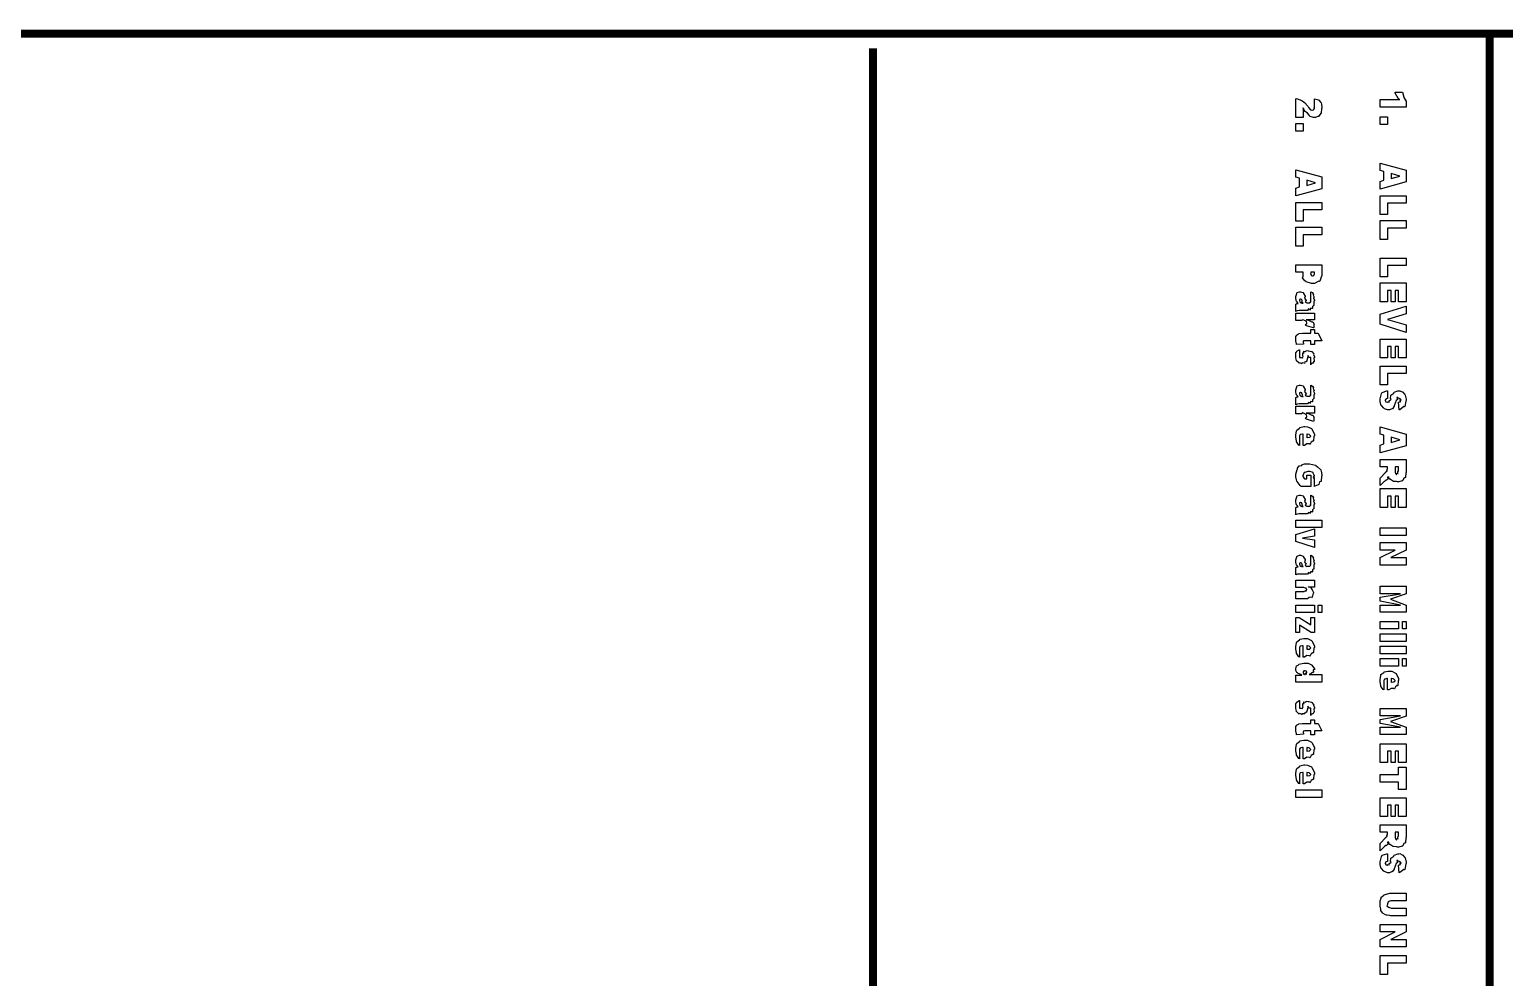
# Model space of a CAD drawing. Extents: x 0 to 11.7, y 0 to 16.5.
# Drawn here: x 7.791 to 9.628, y 1.223 to 2.403 of the extents above; entities that cross this region are included whole.
import ezdxf

# ---------------------------------------------------------------- set-up
doc = ezdxf.new("R2010")
doc.units = 0
doc.layers.get('0').update_dxf_attribs({"linetype": 'CONTINUOUS'})

msp = doc.modelspace()

# ---------------------------------------------------------------- linework, layer by layer
at = {"color": 0, "const_width": 0.01}
for points in [[(0.1833, 2.3983), (11.5517, 2.3983)], [(9.61, 2.3983), (9.61, 0.0483)], [(8.8417, 2.38), (8.8417, 0.03)]]:
    msp.add_lwpolyline(points, dxfattribs=at)
at = {"color": 0}
for points in [[(9.3683, 2.2937), (9.3683, 2.3171), (9.3691, 2.3174), (9.3758, 2.3151), (9.3764, 2.3147), (9.3764, 2.3147), (9.3792, 2.3126), (9.3832, 2.3079), (9.3837, 2.3069), (9.384, 2.3064), (9.3868, 2.3033), (9.387, 2.3032), (9.387, 2.3032), (9.3885, 2.303), (9.3889, 2.303), (9.3889, 2.303), (9.3906, 2.3035), (9.3907, 2.3037), (9.3906, 2.3037), (9.3915, 2.3049), (9.3915, 2.3052), (9.3914, 2.3053), (9.3915, 2.3065), (9.3915, 2.3069), (9.3915, 2.3069), (9.3915, 2.3076), (9.3915, 2.3078), (9.3915, 2.3171), (9.3915, 2.3171), (9.3966, 2.3156), (9.397, 2.3154), (9.397, 2.3154), (9.3997, 2.3123), (9.3998, 2.3119), (9.3998, 2.3119), (9.4002, 2.3103), (9.4009, 2.3066), (9.4009, 2.3054), (9.4005, 2.3049), (9.4, 2.2993), (9.3998, 2.2989), (9.3997, 2.299), (9.3969, 2.2954), (9.3965, 2.2952), (9.3965, 2.2954), (9.3928, 2.2937), (9.3915, 2.2937), (9.3903, 2.2937), (9.3863, 2.295), (9.3859, 2.2952), (9.3854, 2.2962), (9.3829, 2.299), (9.3812, 2.3003), (9.3809, 2.3008), (9.3802, 2.3014), (9.3782, 2.3038), (9.379, 2.3041), (9.379, 2.3041), (9.3785, 2.3043), (9.3771, 2.3053), (9.3776, 2.3058), (9.3776, 2.3058), (9.3776, 2.2937), (9.3683, 2.2937)], [(9.5059, 2.3068), (9.4733, 2.3068), (9.4733, 2.3161), (9.4978, 2.3161), (9.4968, 2.3165), (9.4946, 2.3201), (9.4944, 2.3205), (9.4938, 2.3213), (9.4922, 2.3239), (9.4921, 2.3251), (9.492, 2.3255), (9.5013, 2.3255), (9.5014, 2.3251), (9.5029, 2.319), (9.503, 2.3185), (9.503, 2.3185), (9.5056, 2.3147), (9.5059, 2.3144), (9.5059, 2.3068)], [(9.3776, 2.2861), (9.3776, 2.2767), (9.3683, 2.2767), (9.3683, 2.2861), (9.3776, 2.2861)], [(9.4826, 2.2944), (9.4826, 2.2851), (9.4733, 2.2851), (9.4733, 2.2944), (9.4826, 2.2944)], [(9.3729, 2.2073), (9.3729, 2.2182), (9.3683, 2.2195), (9.3683, 2.2288), (9.4009, 2.2197), (9.4009, 2.2051), (9.3683, 2.1962), (9.3683, 2.2058), (9.3729, 2.2073)], [(9.4779, 2.2157), (9.4779, 2.2265), (9.4733, 2.2278), (9.4733, 2.2371), (9.5059, 2.228), (9.5059, 2.2135), (9.4733, 2.2046), (9.4733, 2.2141), (9.4779, 2.2157)], [(9.4872, 2.2176), (9.498, 2.2209), (9.4872, 2.2239), (9.4872, 2.2176)], [(9.3822, 2.2092), (9.3931, 2.2125), (9.3822, 2.2156), (9.3822, 2.2092)], [(9.4009, 2.188), (9.4009, 2.1787), (9.3776, 2.1787), (9.3776, 2.1646), (9.3683, 2.1646), (9.3683, 2.188), (9.4009, 2.188)], [(9.5059, 2.1963), (9.5059, 2.187), (9.4826, 2.187), (9.4826, 2.1729), (9.4733, 2.1729), (9.4733, 2.1963), (9.5059, 2.1963)], [(9.4009, 2.157), (9.4009, 2.1476), (9.3776, 2.1476), (9.3776, 2.1335), (9.3683, 2.1335), (9.3683, 2.157), (9.4009, 2.157)], [(9.5059, 2.1653), (9.5059, 2.156), (9.4826, 2.156), (9.4826, 2.1419), (9.4733, 2.1419), (9.4733, 2.1653), (9.5059, 2.1653)], [(9.5059, 2.1188), (9.5059, 2.1095), (9.4826, 2.1095), (9.4826, 2.0954), (9.4733, 2.0954), (9.4733, 2.1188), (9.5059, 2.1188)], [(9.4009, 2.1105), (9.4009, 2.0964), (9.4005, 2.096), (9.3984, 2.0898), (9.3979, 2.0894), (9.3972, 2.09), (9.3915, 2.087), (9.3896, 2.087), (9.3881, 2.0871), (9.3812, 2.089), (9.3807, 2.0894), (9.3796, 2.0904), (9.3769, 2.094), (9.3776, 2.0961), (9.3776, 2.0968), (9.3776, 2.1011), (9.3683, 2.1011), (9.3683, 2.1105), (9.4009, 2.1105)], [(9.387, 2.1011), (9.387, 2.0996), (9.3869, 2.0996), (9.3875, 2.0973), (9.3876, 2.0972), (9.3876, 2.0972), (9.3888, 2.0964), (9.3892, 2.0964), (9.3892, 2.0964), (9.3908, 2.0969), (9.3909, 2.097), (9.3907, 2.0972), (9.3915, 2.0989), (9.3915, 2.0994), (9.3915, 2.1011), (9.387, 2.1011)], [(9.387, 2.0675), (9.387, 2.0768), (9.387, 2.0768), (9.3891, 2.0757), (9.3892, 2.0755), (9.3892, 2.0755), (9.3906, 2.0732), (9.3907, 2.0729), (9.3906, 2.073), (9.39, 2.0727), (9.3913, 2.0702), (9.3913, 2.0699), (9.3913, 2.0699), (9.3903, 2.0693), (9.3915, 2.0665), (9.3915, 2.0655), (9.3909, 2.0652), (9.391, 2.0601), (9.3909, 2.0597), (9.3906, 2.0598), (9.3891, 2.0585), (9.3891, 2.056), (9.3887, 2.0558), (9.3885, 2.0561), (9.3868, 2.0563), (9.3864, 2.0541), (9.3861, 2.054), (9.3858, 2.0545), (9.384, 2.0553), (9.3831, 2.0534), (9.3829, 2.0534), (9.3731, 2.0534), (9.3725, 2.0534), (9.3707, 2.0532), (9.3705, 2.0532), (9.37, 2.0532), (9.3685, 2.0524), (9.3683, 2.0523), (9.3683, 2.0612), (9.3684, 2.0615), (9.3696, 2.0621), (9.3696, 2.0621), (9.3696, 2.0621), (9.3712, 2.0623), (9.3714, 2.0623), (9.3709, 2.063), (9.3693, 2.0649), (9.3692, 2.0651), (9.369, 2.0657), (9.3683, 2.0687), (9.3683, 2.0697), (9.3683, 2.071), (9.3696, 2.0748), (9.3698, 2.0751), (9.37, 2.0757), (9.3732, 2.0768), (9.3742, 2.0768), (9.3742, 2.0768), (9.3776, 2.0757), (9.3779, 2.0755), (9.3779, 2.0755), (9.378, 2.0744), (9.3799, 2.0713), (9.38, 2.0707), (9.38, 2.0707), (9.3794, 2.0687), (9.3813, 2.0657), (9.3813, 2.0655), (9.3811, 2.0655), (9.3802, 2.0645), (9.3822, 2.063), (9.3822, 2.0627), (9.3826, 2.0631), (9.3857, 2.0631), (9.3859, 2.0631), (9.3858, 2.0634), (9.387, 2.0644), (9.387, 2.0647), (9.3868, 2.0649), (9.387, 2.0663), (9.387, 2.0666), (9.3869, 2.0667), (9.387, 2.0673), (9.387, 2.0675)], [(9.5059, 2.0878), (9.5059, 2.0644), (9.4965, 2.0644), (9.4965, 2.0784), (9.492, 2.0784), (9.492, 2.0644), (9.4872, 2.0644), (9.4872, 2.0784), (9.4826, 2.0784), (9.4826, 2.0644), (9.4733, 2.0644), (9.4733, 2.0878), (9.5059, 2.0878)], [(9.3776, 2.0627), (9.3772, 2.063), (9.3761, 2.0645), (9.3768, 2.0651), (9.3768, 2.0651), (9.3764, 2.0654), (9.3758, 2.067), (9.3757, 2.0671), (9.3754, 2.0671), (9.3748, 2.0675), (9.3746, 2.0675), (9.3743, 2.0675), (9.3734, 2.0672), (9.3733, 2.0671), (9.3732, 2.0671), (9.3729, 2.0661), (9.3729, 2.0657), (9.3729, 2.0657), (9.3733, 2.0644), (9.3733, 2.0642), (9.3733, 2.0642), (9.3745, 2.0632), (9.3746, 2.0631), (9.3746, 2.0631), (9.3761, 2.0627), (9.3766, 2.0627), (9.3776, 2.0627)], [(9.5059, 2.0587), (9.5059, 2.0492), (9.4824, 2.0424), (9.5059, 2.0355), (9.5059, 2.0261), (9.4733, 2.0364), (9.4733, 2.0487), (9.5059, 2.0587)], [(9.3915, 2.0503), (9.3915, 2.0417), (9.3813, 2.0417), (9.3813, 2.0417), (9.3841, 2.0416), (9.3882, 2.0395), (9.3885, 2.0393), (9.3885, 2.0393), (9.3896, 2.0392), (9.3914, 2.0364), (9.3915, 2.036), (9.391, 2.0359), (9.3907, 2.0321), (9.3905, 2.0317), (9.3818, 2.0345), (9.3814, 2.0347), (9.3804, 2.0361), (9.3822, 2.0367), (9.3822, 2.0369), (9.3822, 2.0378), (9.3819, 2.0402), (9.3812, 2.0397), (9.3811, 2.0397), (9.3803, 2.0405), (9.3771, 2.042), (9.3754, 2.041), (9.3748, 2.041), (9.3683, 2.041), (9.3683, 2.0503), (9.3915, 2.0503)], [(9.4009, 2.0158), (9.3915, 2.0158), (9.3915, 2.011), (9.387, 2.011), (9.387, 2.0158), (9.38, 2.0158), (9.3796, 2.0158), (9.3784, 2.0156), (9.3783, 2.0156), (9.3781, 2.0156), (9.3776, 2.0144), (9.3776, 2.0141), (9.3776, 2.0141), (9.378, 2.0119), (9.3781, 2.0117), (9.3694, 2.011), (9.3691, 2.012), (9.3683, 2.0158), (9.3683, 2.0171), (9.3683, 2.0182), (9.3685, 2.0216), (9.3691, 2.022), (9.3692, 2.0221), (9.3692, 2.0227), (9.3717, 2.0244), (9.372, 2.0245), (9.372, 2.0247), (9.3766, 2.0251), (9.3781, 2.0251), (9.387, 2.0251), (9.387, 2.0297), (9.3915, 2.0297), (9.3915, 2.0251), (9.3961, 2.0251), (9.4009, 2.0158)], [(9.3729, 2.0044), (9.3729, 1.9951), (9.3729, 1.9951), (9.3735, 1.9951), (9.3737, 1.9951), (9.3737, 1.9951), (9.3747, 1.9951), (9.3751, 1.9951), (9.3751, 1.9951), (9.3765, 1.9944), (9.3766, 1.9943), (9.3766, 1.9943), (9.3773, 1.9956), (9.3774, 1.996), (9.3771, 1.997), (9.377, 2.0006), (9.3787, 2.0006), (9.3788, 2.0008), (9.3785, 2.0011), (9.3783, 2.0028), (9.3807, 2.0024), (9.3809, 2.0025), (9.3808, 2.0026), (9.3811, 2.0038), (9.3837, 2.0032), (9.3846, 2.0032), (9.3847, 2.0032), (9.3881, 2.0024), (9.3883, 2.0023), (9.3883, 2.0023), (9.3906, 1.9998), (9.3907, 1.9995), (9.3907, 1.9995), (9.3903, 1.9985), (9.3915, 1.9957), (9.3915, 1.9947), (9.3909, 1.9943), (9.3912, 1.9902), (9.3911, 1.9899), (9.3909, 1.99), (9.3898, 1.9877), (9.3896, 1.9875), (9.3892, 1.9877), (9.3875, 1.9875), (9.3873, 1.9859), (9.387, 1.9858), (9.387, 1.9951), (9.3868, 1.9951), (9.3865, 1.9951), (9.3863, 1.9951), (9.3861, 1.9951), (9.3855, 1.9951), (9.3852, 1.9951), (9.3849, 1.9951), (9.3841, 1.9959), (9.384, 1.996), (9.3839, 1.9964), (9.3833, 1.9976), (9.3832, 1.9949), (9.3831, 1.9945), (9.383, 1.994), (9.3819, 1.9899), (9.3818, 1.9897), (9.3812, 1.9898), (9.3792, 1.9893), (9.3795, 1.9878), (9.3794, 1.9877), (9.3788, 1.988), (9.3764, 1.9881), (9.3761, 1.9869), (9.3759, 1.9869), (9.3753, 1.9873), (9.3731, 1.9882), (9.3724, 1.9877), (9.3722, 1.9877), (9.3716, 1.9885), (9.3696, 1.9902), (9.3694, 1.9906), (9.3691, 1.9913), (9.3683, 1.9945), (9.3683, 1.9956), (9.3683, 1.9969), (9.3686, 2.001), (9.3693, 2.0016), (9.3694, 2.0019), (9.3695, 2.0026), (9.3726, 2.0044), (9.3729, 2.0044)], [(9.5059, 2.0179), (9.5059, 1.9945), (9.4965, 1.9945), (9.4965, 2.0086), (9.492, 2.0086), (9.492, 1.9945), (9.4872, 1.9945), (9.4872, 2.0086), (9.4826, 2.0086), (9.4826, 1.9945), (9.4733, 1.9945), (9.4733, 2.0179), (9.5059, 2.0179)], [(9.5059, 1.9843), (9.5059, 1.9749), (9.4826, 1.9749), (9.4826, 1.9608), (9.4733, 1.9608), (9.4733, 1.9843), (9.5059, 1.9843)], [(9.387, 1.9512), (9.387, 1.9606), (9.387, 1.9606), (9.3891, 1.9594), (9.3892, 1.9592), (9.3892, 1.9592), (9.3906, 1.957), (9.3907, 1.9567), (9.3906, 1.9567), (9.39, 1.9564), (9.3913, 1.9539), (9.3913, 1.9536), (9.3913, 1.9537), (9.3903, 1.953), (9.3915, 1.9503), (9.3915, 1.9493), (9.3909, 1.9489), (9.391, 1.9438), (9.3909, 1.9434), (9.3906, 1.9435), (9.3891, 1.9423), (9.3891, 1.9398), (9.3887, 1.9395), (9.3885, 1.9398), (9.3868, 1.9401), (9.3864, 1.9379), (9.3861, 1.9378), (9.3858, 1.9383), (9.384, 1.939), (9.3831, 1.9371), (9.3829, 1.9371), (9.3731, 1.9371), (9.3725, 1.9372), (9.3707, 1.937), (9.3705, 1.9369), (9.37, 1.9369), (9.3685, 1.9361), (9.3683, 1.936), (9.3683, 1.9449), (9.3684, 1.9452), (9.3696, 1.9458), (9.3696, 1.9458), (9.3696, 1.9459), (9.3712, 1.946), (9.3714, 1.946), (9.3709, 1.9467), (9.3693, 1.9486), (9.3692, 1.9488), (9.369, 1.9494), (9.3683, 1.9524), (9.3683, 1.9534), (9.3683, 1.9547), (9.3696, 1.9585), (9.3698, 1.9588), (9.37, 1.9595), (9.3732, 1.9606), (9.3742, 1.9606), (9.3742, 1.9606), (9.3776, 1.9595), (9.3779, 1.9592), (9.3779, 1.9592), (9.378, 1.9582), (9.3799, 1.9551), (9.38, 1.9545), (9.38, 1.9545), (9.3794, 1.9525), (9.3813, 1.9495), (9.3813, 1.9493), (9.3811, 1.9493), (9.3802, 1.9482), (9.3822, 1.9467), (9.3822, 1.9465), (9.3826, 1.9469), (9.3857, 1.9468), (9.3859, 1.9469), (9.3858, 1.9471), (9.387, 1.9481), (9.387, 1.9484), (9.3868, 1.9487), (9.387, 1.95), (9.387, 1.9504), (9.3869, 1.9504), (9.387, 1.9511), (9.387, 1.9512)], [(9.3776, 1.9465), (9.3772, 1.9468), (9.3761, 1.9482), (9.3768, 1.9488), (9.3768, 1.9488), (9.3764, 1.9491), (9.3758, 1.9507), (9.3757, 1.9508), (9.3754, 1.9508), (9.3748, 1.9512), (9.3746, 1.9512), (9.3743, 1.9512), (9.3734, 1.9509), (9.3733, 1.9508), (9.3732, 1.9508), (9.3729, 1.9498), (9.3729, 1.9495), (9.3729, 1.9495), (9.3733, 1.9481), (9.3733, 1.948), (9.3733, 1.948), (9.3745, 1.9469), (9.3746, 1.9469), (9.3746, 1.9469), (9.3761, 1.9465), (9.3766, 1.9465), (9.3776, 1.9465)], [(9.4824, 1.9532), (9.4826, 1.9439), (9.4822, 1.9439), (9.481, 1.9434), (9.4809, 1.9432), (9.4806, 1.9432), (9.4798, 1.9418), (9.4798, 1.9413), (9.4798, 1.9413), (9.4806, 1.9399), (9.4807, 1.9398), (9.4807, 1.9398), (9.4825, 1.9391), (9.4831, 1.9391), (9.483, 1.9392), (9.4829, 1.9399), (9.4849, 1.9395), (9.485, 1.9396), (9.4848, 1.9397), (9.4846, 1.9411), (9.4869, 1.9425), (9.487, 1.943), (9.4864, 1.9437), (9.4869, 1.9479), (9.4903, 1.9505), (9.4907, 1.9508), (9.4908, 1.9516), (9.4953, 1.9532), (9.4968, 1.9532), (9.4968, 1.9532), (9.4979, 1.9535), (9.501, 1.9522), (9.5013, 1.9519), (9.5014, 1.952), (9.5044, 1.9487), (9.5046, 1.9482), (9.5046, 1.9482), (9.5059, 1.943), (9.5059, 1.9413), (9.5055, 1.9406), (9.5041, 1.9338), (9.5037, 1.9333), (9.5031, 1.9337), (9.4978, 1.9299), (9.497, 1.9298), (9.4965, 1.9391), (9.4965, 1.9391), (9.4988, 1.9399), (9.4989, 1.94), (9.4986, 1.9402), (9.4981, 1.9413), (9.4998, 1.9418), (9.4998, 1.9419), (9.4993, 1.9421), (9.498, 1.943), (9.4989, 1.9435), (9.4989, 1.9435), (9.4985, 1.9435), (9.4977, 1.9439), (9.4974, 1.9439), (9.497, 1.9439), (9.496, 1.9441), (9.4959, 1.9441), (9.4956, 1.9446), (9.4943, 1.9455), (9.4949, 1.9425), (9.4948, 1.9422), (9.4935, 1.9414), (9.4909, 1.9348), (9.4909, 1.9344), (9.4909, 1.9344), (9.4889, 1.9311), (9.4885, 1.9309), (9.4884, 1.9311), (9.4851, 1.9298), (9.4839, 1.9298), (9.4826, 1.9299), (9.4787, 1.9311), (9.4783, 1.9313), (9.4778, 1.9322), (9.4756, 1.9346), (9.4747, 1.935), (9.4746, 1.9352), (9.4743, 1.9364), (9.4733, 1.9401), (9.4733, 1.9413), (9.4733, 1.9436), (9.4753, 1.95), (9.4757, 1.9504), (9.476, 1.9514), (9.4818, 1.9532), (9.4824, 1.9532)], [(9.3915, 1.9341), (9.3915, 1.9254), (9.3813, 1.9254), (9.3813, 1.9254), (9.3841, 1.9253), (9.3882, 1.9232), (9.3885, 1.923), (9.3885, 1.923), (9.3896, 1.923), (9.3914, 1.9201), (9.3915, 1.9198), (9.391, 1.9196), (9.3907, 1.9159), (9.3905, 1.9154), (9.3818, 1.9182), (9.3814, 1.9184), (9.3804, 1.9199), (9.3822, 1.9205), (9.3822, 1.9206), (9.3822, 1.9215), (9.3819, 1.9239), (9.3812, 1.9234), (9.3811, 1.9234), (9.3803, 1.9242), (9.3771, 1.9258), (9.3754, 1.9247), (9.3748, 1.9247), (9.3683, 1.9247), (9.3683, 1.9341), (9.3915, 1.9341)], [(9.3776, 1.8854), (9.3776, 1.8995), (9.3768, 1.8995), (9.3746, 1.899), (9.3744, 1.8989), (9.374, 1.8989), (9.3729, 1.8974), (9.3729, 1.8969), (9.3729, 1.8969), (9.3729, 1.8959), (9.3729, 1.8956), (9.3729, 1.8956), (9.3729, 1.895), (9.3729, 1.8947), (9.3729, 1.8854), (9.3721, 1.8857), (9.3696, 1.8893), (9.3694, 1.8898), (9.3691, 1.891), (9.3683, 1.8955), (9.3683, 1.8969), (9.3683, 1.8985), (9.3692, 1.9031), (9.3694, 1.9034), (9.3695, 1.9045), (9.3731, 1.9071), (9.3735, 1.9073), (9.3736, 1.9078), (9.3783, 1.9089), (9.3798, 1.9089), (9.3798, 1.9089), (9.3831, 1.9087), (9.3878, 1.9064), (9.3883, 1.9058), (9.3883, 1.9058), (9.3915, 1.8995), (9.3915, 1.8974), (9.3908, 1.8969), (9.3903, 1.8911), (9.39, 1.8906), (9.3895, 1.8908), (9.3874, 1.8895), (9.3864, 1.8869), (9.3859, 1.8867), (9.3854, 1.8873), (9.3822, 1.8874), (9.3794, 1.8854), (9.3785, 1.8854), (9.3776, 1.8854)], [(9.3822, 1.8947), (9.3826, 1.8952), (9.3857, 1.8955), (9.3859, 1.8956), (9.3858, 1.8959), (9.387, 1.8969), (9.387, 1.8971), (9.3866, 1.8975), (9.3856, 1.8988), (9.3852, 1.8989), (9.3849, 1.899), (9.3826, 1.8995), (9.3822, 1.8995), (9.3822, 1.8947)], [(9.4779, 1.8872), (9.4779, 1.8981), (9.4733, 1.8994), (9.4733, 1.9087), (9.5059, 1.8996), (9.5059, 1.885), (9.4733, 1.8761), (9.4733, 1.8857), (9.4779, 1.8872)], [(9.4872, 1.8892), (9.498, 1.8924), (9.4872, 1.8955), (9.4872, 1.8892)], [(9.3822, 1.8482), (9.387, 1.8482), (9.387, 1.8344), (9.3751, 1.8344), (9.3739, 1.8354), (9.3699, 1.8406), (9.3696, 1.8411), (9.3693, 1.8426), (9.3683, 1.8465), (9.3683, 1.8478), (9.3683, 1.8498), (9.37, 1.8554), (9.3703, 1.8558), (9.3704, 1.8569), (9.3724, 1.86), (9.3753, 1.8603), (9.3759, 1.8606), (9.3759, 1.8612), (9.3791, 1.8627), (9.3833, 1.8624), (9.3846, 1.8624), (9.3853, 1.8627), (9.3929, 1.8607), (9.3935, 1.8604), (9.3935, 1.8604), (9.3955, 1.8589), (9.399, 1.8556), (9.3994, 1.855), (9.3994, 1.855), (9.4001, 1.8532), (9.4009, 1.8489), (9.4009, 1.8474), (9.4005, 1.8471), (9.4, 1.8408), (9.3998, 1.8404), (9.3997, 1.8406), (9.3981, 1.8399), (9.3971, 1.8368), (9.3968, 1.8365), (9.3964, 1.8365), (9.3921, 1.8345), (9.3915, 1.8344), (9.3915, 1.8437), (9.3912, 1.8441), (9.3904, 1.8455), (9.3915, 1.8452), (9.3915, 1.8452), (9.3912, 1.8457), (9.3904, 1.8473), (9.3915, 1.8477), (9.3915, 1.8478), (9.3911, 1.8484), (9.39, 1.8507), (9.39, 1.8516), (9.3898, 1.8517), (9.3889, 1.8521), (9.3857, 1.853), (9.3846, 1.853), (9.3833, 1.853), (9.3795, 1.8519), (9.3792, 1.8517), (9.3788, 1.8517), (9.3776, 1.849), (9.3776, 1.848), (9.3774, 1.8481), (9.3766, 1.8477), (9.378, 1.8462), (9.3781, 1.8461), (9.378, 1.8461), (9.3775, 1.8459), (9.3794, 1.8439), (9.3796, 1.8437), (9.3822, 1.8437), (9.3822, 1.8482)], [(9.4733, 1.8679), (9.5059, 1.8679), (9.5059, 1.8518), (9.5055, 1.8517), (9.505, 1.8455), (9.5048, 1.8451), (9.5047, 1.8453), (9.503, 1.8447), (9.5017, 1.8416), (9.5013, 1.8414), (9.5009, 1.8415), (9.4967, 1.8399), (9.4952, 1.8399), (9.494, 1.8403), (9.49, 1.8406), (9.4896, 1.8408), (9.489, 1.8413), (9.4862, 1.8429), (9.4859, 1.8432), (9.4853, 1.8433), (9.4835, 1.8446), (9.4845, 1.8456), (9.4844, 1.8458), (9.4841, 1.846), (9.4824, 1.846), (9.4832, 1.8435), (9.4831, 1.8434), (9.4826, 1.8434), (9.4812, 1.8422), (9.4809, 1.8421), (9.4804, 1.8421), (9.4787, 1.8406), (9.4785, 1.8406), (9.4733, 1.8354), (9.4733, 1.8447), (9.4802, 1.8516), (9.4801, 1.852), (9.4822, 1.8539), (9.4822, 1.854), (9.4819, 1.8543), (9.4826, 1.8566), (9.4826, 1.8573), (9.4826, 1.8586), (9.4733, 1.8586), (9.4733, 1.8679)], [(9.492, 1.8586), (9.492, 1.8542), (9.492, 1.8542), (9.4922, 1.8519), (9.4922, 1.8516), (9.4922, 1.8516), (9.4928, 1.85), (9.4928, 1.8499), (9.4928, 1.85), (9.4928, 1.8505), (9.4938, 1.8492), (9.4941, 1.8492), (9.494, 1.8495), (9.4944, 1.8507), (9.4959, 1.8503), (9.4959, 1.8503), (9.4956, 1.8508), (9.4953, 1.8527), (9.4965, 1.8537), (9.4965, 1.854), (9.4965, 1.8586), (9.492, 1.8586)], [(9.387, 1.8142), (9.387, 1.8236), (9.387, 1.8236), (9.3891, 1.8224), (9.3892, 1.8223), (9.3892, 1.8223), (9.3906, 1.82), (9.3907, 1.8197), (9.3906, 1.8197), (9.39, 1.8194), (9.3913, 1.8169), (9.3913, 1.8166), (9.3913, 1.8167), (9.3903, 1.816), (9.3915, 1.8133), (9.3915, 1.8123), (9.3909, 1.8119), (9.391, 1.8068), (9.3909, 1.8064), (9.3906, 1.8065), (9.3891, 1.8053), (9.3891, 1.8028), (9.3887, 1.8025), (9.3885, 1.8029), (9.3868, 1.8031), (9.3864, 1.8009), (9.3861, 1.8008), (9.3858, 1.8013), (9.384, 1.802), (9.3831, 1.8001), (9.3829, 1.8001), (9.3731, 1.8001), (9.3725, 1.8002), (9.3707, 1.8), (9.3705, 1.7999), (9.37, 1.7999), (9.3685, 1.7992), (9.3683, 1.799), (9.3683, 1.8079), (9.3684, 1.8082), (9.3696, 1.8088), (9.3696, 1.8088), (9.3696, 1.8089), (9.3712, 1.809), (9.3714, 1.809), (9.3709, 1.8097), (9.3693, 1.8116), (9.3692, 1.8118), (9.369, 1.8124), (9.3683, 1.8154), (9.3683, 1.8164), (9.3683, 1.8178), (9.3696, 1.8215), (9.3698, 1.8218), (9.37, 1.8225), (9.3732, 1.8236), (9.3742, 1.8236), (9.3742, 1.8236), (9.3776, 1.8225), (9.3779, 1.8223), (9.3779, 1.8223), (9.378, 1.8212), (9.3799, 1.8181), (9.38, 1.8175), (9.38, 1.8175), (9.3794, 1.8155), (9.3813, 1.8125), (9.3813, 1.8123), (9.3811, 1.8123), (9.3802, 1.8112), (9.3822, 1.8097), (9.3822, 1.8095), (9.3826, 1.8099), (9.3857, 1.8098), (9.3859, 1.8099), (9.3858, 1.8102), (9.387, 1.8111), (9.387, 1.8114), (9.3868, 1.8117), (9.387, 1.813), (9.387, 1.8134), (9.3869, 1.8134), (9.387, 1.8141), (9.387, 1.8142)], [(9.5059, 1.8317), (9.5059, 1.8082), (9.4965, 1.8082), (9.4965, 1.8223), (9.492, 1.8223), (9.492, 1.8082), (9.4872, 1.8082), (9.4872, 1.8223), (9.4826, 1.8223), (9.4826, 1.8082), (9.4733, 1.8082), (9.4733, 1.8317), (9.5059, 1.8317)], [(9.3776, 1.8095), (9.3772, 1.8098), (9.3761, 1.8113), (9.3768, 1.8118), (9.3768, 1.8118), (9.3764, 1.8121), (9.3758, 1.8137), (9.3757, 1.8138), (9.3754, 1.8139), (9.3748, 1.8142), (9.3746, 1.8142), (9.3743, 1.8142), (9.3734, 1.8139), (9.3733, 1.8138), (9.3732, 1.8138), (9.3729, 1.8128), (9.3729, 1.8125), (9.3729, 1.8125), (9.3733, 1.8111), (9.3733, 1.811), (9.3733, 1.811), (9.3745, 1.8099), (9.3746, 1.8099), (9.3746, 1.8099), (9.3761, 1.8095), (9.3766, 1.8095), (9.3776, 1.8095)], [(9.4009, 1.7925), (9.4009, 1.7832), (9.3683, 1.7832), (9.3683, 1.7925), (9.4009, 1.7925)], [(9.5059, 1.7826), (9.5059, 1.7732), (9.4733, 1.7732), (9.4733, 1.7826), (9.5059, 1.7826)], [(9.3915, 1.7816), (9.3915, 1.7723), (9.3768, 1.7699), (9.3915, 1.7677), (9.3915, 1.7584), (9.3683, 1.7656), (9.3683, 1.7747), (9.3915, 1.7816)], [(9.5059, 1.7644), (9.5059, 1.7551), (9.4868, 1.7458), (9.5059, 1.7458), (9.5059, 1.7364), (9.4733, 1.7364), (9.4733, 1.7458), (9.4922, 1.7551), (9.4733, 1.7551), (9.4733, 1.7644), (9.5059, 1.7644)], [(9.387, 1.7393), (9.387, 1.7486), (9.387, 1.7486), (9.3891, 1.7475), (9.3892, 1.7473), (9.3892, 1.7473), (9.3906, 1.7451), (9.3907, 1.7447), (9.3906, 1.7448), (9.39, 1.7445), (9.3913, 1.742), (9.3913, 1.7417), (9.3913, 1.7417), (9.3903, 1.7411), (9.3915, 1.7383), (9.3915, 1.7374), (9.3909, 1.737), (9.391, 1.7319), (9.3909, 1.7315), (9.3906, 1.7316), (9.3891, 1.7304), (9.3891, 1.7279), (9.3887, 1.7276), (9.3885, 1.7279), (9.3868, 1.7281), (9.3864, 1.726), (9.3861, 1.7259), (9.3858, 1.7264), (9.384, 1.7271), (9.3831, 1.7252), (9.3829, 1.7252), (9.3731, 1.7252), (9.3725, 1.7253), (9.3707, 1.725), (9.3705, 1.725), (9.37, 1.725), (9.3685, 1.7242), (9.3683, 1.7241), (9.3683, 1.733), (9.3684, 1.7333), (9.3696, 1.7339), (9.3696, 1.7339), (9.3696, 1.7339), (9.3712, 1.7341), (9.3714, 1.7341), (9.3709, 1.7348), (9.3693, 1.7367), (9.3692, 1.7369), (9.369, 1.7375), (9.3683, 1.7405), (9.3683, 1.7415), (9.3683, 1.7428), (9.3696, 1.7466), (9.3698, 1.7469), (9.37, 1.7476), (9.3732, 1.7486), (9.3742, 1.7486), (9.3742, 1.7486), (9.3776, 1.7476), (9.3779, 1.7473), (9.3779, 1.7473), (9.378, 1.7463), (9.3799, 1.7432), (9.38, 1.7426), (9.38, 1.7426), (9.3794, 1.7406), (9.3813, 1.7376), (9.3813, 1.7374), (9.3811, 1.7374), (9.3802, 1.7363), (9.3822, 1.7348), (9.3822, 1.7345), (9.3826, 1.735), (9.3857, 1.7349), (9.3859, 1.735), (9.3858, 1.7352), (9.387, 1.7362), (9.387, 1.7365), (9.3868, 1.7368), (9.387, 1.7381), (9.387, 1.7384), (9.3869, 1.7385), (9.387, 1.7391), (9.387, 1.7393)], [(9.3776, 1.7345), (9.3772, 1.7349), (9.3761, 1.7363), (9.3768, 1.7369), (9.3768, 1.7369), (9.3764, 1.7372), (9.3758, 1.7388), (9.3757, 1.7389), (9.3754, 1.7389), (9.3748, 1.7393), (9.3746, 1.7393), (9.3743, 1.7393), (9.3734, 1.739), (9.3733, 1.7389), (9.3732, 1.7389), (9.3729, 1.7379), (9.3729, 1.7376), (9.3729, 1.7376), (9.3733, 1.7362), (9.3733, 1.7361), (9.3733, 1.7361), (9.3745, 1.735), (9.3746, 1.735), (9.3746, 1.735), (9.3761, 1.7345), (9.3766, 1.7345), (9.3776, 1.7345)], [(9.3915, 1.7176), (9.3915, 1.7089), (9.3837, 1.7089), (9.384, 1.7092), (9.3867, 1.7089), (9.3887, 1.7058), (9.3889, 1.7055), (9.3889, 1.7055), (9.3905, 1.7024), (9.3905, 1.7013), (9.39, 1.7014), (9.3887, 1.6965), (9.3883, 1.6961), (9.3878, 1.6966), (9.385, 1.6962), (9.3828, 1.6942), (9.382, 1.6942), (9.3683, 1.6942), (9.3683, 1.7035), (9.379, 1.7035), (9.3789, 1.7036), (9.3791, 1.7043), (9.3812, 1.704), (9.3813, 1.7042), (9.3811, 1.7043), (9.3804, 1.7053), (9.3822, 1.7056), (9.3822, 1.7057), (9.3822, 1.7062), (9.3813, 1.7075), (9.3811, 1.7076), (9.3803, 1.7077), (9.3783, 1.7083), (9.3776, 1.7083), (9.3683, 1.7083), (9.3683, 1.7176), (9.3915, 1.7176)], [(9.5059, 1.7102), (9.5059, 1.7006), (9.4863, 1.6939), (9.5059, 1.6867), (9.5059, 1.6776), (9.4733, 1.6776), (9.4733, 1.6867), (9.4987, 1.6867), (9.4733, 1.6915), (9.4733, 1.6963), (9.4987, 1.7008), (9.4733, 1.7008), (9.4733, 1.7102), (9.5059, 1.7102)], [(9.3915, 1.6866), (9.3915, 1.6772), (9.3683, 1.6772), (9.3683, 1.6866), (9.3915, 1.6866)], [(9.4009, 1.6866), (9.4009, 1.6772), (9.3963, 1.6772), (9.3963, 1.6866), (9.4009, 1.6866)], [(9.3915, 1.6711), (9.3915, 1.6525), (9.3876, 1.6525), (9.3729, 1.6614), (9.3729, 1.6525), (9.3683, 1.6525), (9.3683, 1.6711), (9.3727, 1.6711), (9.387, 1.6622), (9.387, 1.6711), (9.3915, 1.6711)], [(9.4965, 1.6662), (9.4965, 1.6569), (9.4733, 1.6569), (9.4733, 1.6662), (9.4965, 1.6662)], [(9.5059, 1.6662), (9.5059, 1.6569), (9.5013, 1.6569), (9.5013, 1.6662), (9.5059, 1.6662)], [(9.3776, 1.6218), (9.3776, 1.6359), (9.3768, 1.6359), (9.3746, 1.6354), (9.3744, 1.6353), (9.374, 1.6353), (9.3729, 1.6338), (9.3729, 1.6333), (9.3729, 1.6333), (9.3729, 1.6323), (9.3729, 1.632), (9.3729, 1.632), (9.3729, 1.6314), (9.3729, 1.6311), (9.3729, 1.6218), (9.3721, 1.6221), (9.3696, 1.6257), (9.3694, 1.6261), (9.3691, 1.6274), (9.3683, 1.6318), (9.3683, 1.6333), (9.3683, 1.6349), (9.3692, 1.6394), (9.3694, 1.6398), (9.3695, 1.6409), (9.3731, 1.6435), (9.3735, 1.6437), (9.3736, 1.6442), (9.3783, 1.6452), (9.3798, 1.6452), (9.3798, 1.6452), (9.3831, 1.6451), (9.3878, 1.6427), (9.3883, 1.6422), (9.3883, 1.6422), (9.3915, 1.6359), (9.3915, 1.6337), (9.3908, 1.6333), (9.3903, 1.6274), (9.39, 1.627), (9.3895, 1.6272), (9.3874, 1.6259), (9.3864, 1.6233), (9.3859, 1.6231), (9.3854, 1.6236), (9.3822, 1.6238), (9.3794, 1.6218), (9.3785, 1.6218), (9.3776, 1.6218)], [(9.3822, 1.6311), (9.3826, 1.6316), (9.3857, 1.6319), (9.3859, 1.632), (9.3858, 1.6323), (9.387, 1.6333), (9.387, 1.6335), (9.3866, 1.6339), (9.3856, 1.6351), (9.3852, 1.6353), (9.3849, 1.6354), (9.3826, 1.6359), (9.3822, 1.6359), (9.3822, 1.6311)], [(9.5059, 1.6508), (9.5059, 1.6414), (9.4733, 1.6414), (9.4733, 1.6508), (9.5059, 1.6508)], [(9.5059, 1.6353), (9.5059, 1.626), (9.4733, 1.626), (9.4733, 1.6353), (9.5059, 1.6353)], [(9.4965, 1.6199), (9.4965, 1.6105), (9.4733, 1.6105), (9.4733, 1.6199), (9.4965, 1.6199)], [(9.5059, 1.6199), (9.5059, 1.6105), (9.5013, 1.6105), (9.5013, 1.6199), (9.5059, 1.6199)], [(9.4009, 1.5908), (9.3683, 1.5908), (9.3683, 1.5994), (9.3759, 1.5994), (9.3748, 1.6), (9.3715, 1.6016), (9.3706, 1.6021), (9.3703, 1.6023), (9.3698, 1.6027), (9.3683, 1.605), (9.3683, 1.6057), (9.3683, 1.6071), (9.3692, 1.6111), (9.3712, 1.6117), (9.3718, 1.612), (9.3721, 1.613), (9.3782, 1.6142), (9.3803, 1.6142), (9.3803, 1.6142), (9.3836, 1.6142), (9.3881, 1.6122), (9.3885, 1.6118), (9.3885, 1.6118), (9.3915, 1.6074), (9.3915, 1.606), (9.3914, 1.6062), (9.39, 1.6058), (9.3903, 1.6029), (9.39, 1.6027), (9.3892, 1.6026), (9.3858, 1.6003), (9.3852, 1.6001), (9.4009, 1.6001), (9.4009, 1.5908)], [(9.38, 1.6001), (9.3799, 1.6002), (9.3795, 1.6009), (9.3815, 1.6006), (9.3816, 1.6007), (9.3812, 1.6009), (9.3804, 1.6021), (9.3822, 1.6024), (9.3822, 1.6025), (9.3822, 1.6029), (9.3817, 1.6041), (9.3816, 1.6042), (9.381, 1.6043), (9.3794, 1.6048), (9.38, 1.6049), (9.38, 1.6049), (9.3796, 1.6049), (9.3782, 1.6043), (9.3781, 1.6042), (9.378, 1.6042), (9.3776, 1.6029), (9.3776, 1.6025), (9.3776, 1.6025), (9.378, 1.6009), (9.3781, 1.6007), (9.378, 1.6008), (9.3777, 1.6008), (9.3795, 1.6001), (9.38, 1.6001)], [(9.4826, 1.5809), (9.4826, 1.5951), (9.4818, 1.5951), (9.4796, 1.5945), (9.4794, 1.5944), (9.479, 1.5944), (9.4779, 1.5929), (9.4779, 1.5924), (9.4779, 1.5924), (9.4779, 1.5915), (9.4779, 1.5912), (9.4779, 1.5912), (9.4779, 1.5905), (9.4779, 1.5903), (9.4779, 1.5809), (9.4771, 1.5813), (9.4746, 1.5849), (9.4744, 1.5853), (9.4741, 1.5865), (9.4733, 1.591), (9.4733, 1.5924), (9.4733, 1.5941), (9.4742, 1.5986), (9.4744, 1.599), (9.4745, 1.6), (9.4781, 1.6026), (9.4785, 1.6029), (9.4786, 1.6033), (9.4833, 1.6044), (9.4848, 1.6044), (9.4848, 1.6044), (9.4881, 1.6042), (9.4927, 1.6019), (9.4933, 1.6014), (9.4933, 1.6014), (9.4965, 1.595), (9.4965, 1.5929), (9.4958, 1.5924), (9.4953, 1.5866), (9.495, 1.5861), (9.4945, 1.5864), (9.4924, 1.585), (9.4914, 1.5825), (9.4909, 1.5822), (9.4904, 1.5828), (9.4872, 1.5829), (9.4844, 1.5809), (9.4835, 1.5809), (9.4826, 1.5809)], [(9.4872, 1.5903), (9.4876, 1.5907), (9.4907, 1.591), (9.4909, 1.5912), (9.4908, 1.5914), (9.492, 1.5924), (9.492, 1.5927), (9.4916, 1.593), (9.4906, 1.5943), (9.4902, 1.5944), (9.4899, 1.5946), (9.4876, 1.5951), (9.4872, 1.5951), (9.4872, 1.5903)], [(9.3729, 1.5677), (9.3729, 1.5584), (9.3729, 1.5584), (9.3735, 1.5584), (9.3737, 1.5584), (9.3737, 1.5584), (9.3747, 1.5584), (9.3751, 1.5584), (9.3751, 1.5584), (9.3765, 1.5577), (9.3766, 1.5575), (9.3766, 1.5575), (9.3773, 1.5589), (9.3774, 1.5593), (9.3771, 1.5603), (9.377, 1.5639), (9.3787, 1.5639), (9.3788, 1.564), (9.3785, 1.5643), (9.3783, 1.566), (9.3807, 1.5656), (9.3809, 1.5657), (9.3808, 1.5659), (9.3811, 1.5671), (9.3837, 1.5664), (9.3846, 1.5664), (9.3847, 1.5665), (9.3881, 1.5657), (9.3883, 1.5655), (9.3883, 1.5655), (9.3906, 1.563), (9.3907, 1.5627), (9.3907, 1.5627), (9.3903, 1.5618), (9.3915, 1.5589), (9.3915, 1.5579), (9.3909, 1.5576), (9.3912, 1.5534), (9.3911, 1.5532), (9.3909, 1.5532), (9.3898, 1.5509), (9.3896, 1.5508), (9.3892, 1.551), (9.3875, 1.5508), (9.3873, 1.5492), (9.387, 1.549), (9.387, 1.5584), (9.3868, 1.5584), (9.3865, 1.5584), (9.3863, 1.5584), (9.3861, 1.5584), (9.3855, 1.5584), (9.3852, 1.5584), (9.3849, 1.5584), (9.3841, 1.5591), (9.384, 1.5593), (9.3839, 1.5597), (9.3833, 1.5609), (9.3832, 1.5581), (9.3831, 1.5577), (9.383, 1.5572), (9.3819, 1.5532), (9.3818, 1.553), (9.3812, 1.5531), (9.3792, 1.5525), (9.3795, 1.5511), (9.3794, 1.551), (9.3788, 1.5513), (9.3764, 1.5513), (9.3761, 1.5501), (9.3759, 1.5501), (9.3753, 1.5506), (9.3731, 1.5514), (9.3724, 1.5509), (9.3722, 1.551), (9.3716, 1.5518), (9.3696, 1.5535), (9.3694, 1.5538), (9.3691, 1.5545), (9.3683, 1.5578), (9.3683, 1.5588), (9.3683, 1.5602), (9.3686, 1.5642), (9.3693, 1.5649), (9.3694, 1.5651), (9.3695, 1.5659), (9.3726, 1.5676), (9.3729, 1.5677)], [(9.4009, 1.5299), (9.3915, 1.5299), (9.3915, 1.5252), (9.387, 1.5252), (9.387, 1.5299), (9.38, 1.5299), (9.3796, 1.5299), (9.3784, 1.5298), (9.3783, 1.5297), (9.3781, 1.5297), (9.3776, 1.5286), (9.3776, 1.5282), (9.3776, 1.5282), (9.378, 1.5261), (9.3781, 1.5258), (9.3694, 1.5252), (9.3691, 1.5261), (9.3683, 1.53), (9.3683, 1.5312), (9.3683, 1.5324), (9.3685, 1.5357), (9.3691, 1.5361), (9.3692, 1.5362), (9.3692, 1.5369), (9.3717, 1.5385), (9.372, 1.5386), (9.372, 1.5389), (9.3766, 1.5393), (9.3781, 1.5393), (9.387, 1.5393), (9.387, 1.5438), (9.3915, 1.5438), (9.3915, 1.5393), (9.3961, 1.5393), (9.4009, 1.5299)], [(9.5059, 1.5579), (9.5059, 1.5483), (9.4863, 1.5416), (9.5059, 1.5344), (9.5059, 1.5253), (9.4733, 1.5253), (9.4733, 1.5344), (9.4987, 1.5344), (9.4733, 1.5392), (9.4733, 1.544), (9.4987, 1.5486), (9.4733, 1.5486), (9.4733, 1.5579), (9.5059, 1.5579)], [(9.3776, 1.4952), (9.3776, 1.5093), (9.3768, 1.5093), (9.3746, 1.5087), (9.3744, 1.5086), (9.374, 1.5086), (9.3729, 1.5072), (9.3729, 1.5067), (9.3729, 1.5067), (9.3729, 1.5057), (9.3729, 1.5054), (9.3729, 1.5054), (9.3729, 1.5047), (9.3729, 1.5045), (9.3729, 1.4952), (9.3721, 1.4955), (9.3696, 1.4991), (9.3694, 1.4995), (9.3691, 1.5008), (9.3683, 1.5052), (9.3683, 1.5067), (9.3683, 1.5083), (9.3692, 1.5128), (9.3694, 1.5132), (9.3695, 1.5143), (9.3731, 1.5169), (9.3735, 1.5171), (9.3736, 1.5175), (9.3783, 1.5186), (9.3798, 1.5186), (9.3798, 1.5186), (9.3831, 1.5184), (9.3878, 1.5161), (9.3883, 1.5156), (9.3883, 1.5156), (9.3915, 1.5092), (9.3915, 1.5071), (9.3908, 1.5066), (9.3903, 1.5008), (9.39, 1.5004), (9.3895, 1.5006), (9.3874, 1.4992), (9.3864, 1.4967), (9.3859, 1.4965), (9.3854, 1.497), (9.3822, 1.4971), (9.3794, 1.4952), (9.3785, 1.4952), (9.3776, 1.4952)], [(9.3822, 1.5045), (9.3826, 1.5049), (9.3857, 1.5053), (9.3859, 1.5054), (9.3858, 1.5056), (9.387, 1.5066), (9.387, 1.5069), (9.3866, 1.5073), (9.3856, 1.5085), (9.3852, 1.5086), (9.3849, 1.5088), (9.3826, 1.5093), (9.3822, 1.5093), (9.3822, 1.5045)], [(9.5059, 1.5139), (9.5059, 1.4905), (9.4965, 1.4905), (9.4965, 1.5046), (9.492, 1.5046), (9.492, 1.4905), (9.4872, 1.4905), (9.4872, 1.5046), (9.4826, 1.5046), (9.4826, 1.4905), (9.4733, 1.4905), (9.4733, 1.5139), (9.5059, 1.5139)], [(9.3776, 1.4641), (9.3776, 1.4783), (9.3768, 1.4783), (9.3746, 1.4777), (9.3744, 1.4776), (9.374, 1.4776), (9.3729, 1.4761), (9.3729, 1.4756), (9.3729, 1.4756), (9.3729, 1.4747), (9.3729, 1.4743), (9.3729, 1.4743), (9.3729, 1.4737), (9.3729, 1.4735), (9.3729, 1.4641), (9.3721, 1.4645), (9.3696, 1.468), (9.3694, 1.4685), (9.3691, 1.4697), (9.3683, 1.4742), (9.3683, 1.4756), (9.3683, 1.4773), (9.3692, 1.4818), (9.3694, 1.4822), (9.3695, 1.4832), (9.3731, 1.4858), (9.3735, 1.4861), (9.3736, 1.4865), (9.3783, 1.4876), (9.3798, 1.4876), (9.3798, 1.4876), (9.3831, 1.4874), (9.3878, 1.4851), (9.3883, 1.4845), (9.3883, 1.4845), (9.3915, 1.4782), (9.3915, 1.4761), (9.3908, 1.4756), (9.3903, 1.4698), (9.39, 1.4693), (9.3895, 1.4696), (9.3874, 1.4682), (9.3864, 1.4656), (9.3859, 1.4654), (9.3854, 1.466), (9.3822, 1.4661), (9.3794, 1.4641), (9.3785, 1.4641), (9.3776, 1.4641)], [(9.3822, 1.4735), (9.3826, 1.4739), (9.3857, 1.4742), (9.3859, 1.4743), (9.3858, 1.4746), (9.387, 1.4756), (9.387, 1.4759), (9.3866, 1.4762), (9.3856, 1.4775), (9.3852, 1.4776), (9.3849, 1.4777), (9.3826, 1.4783), (9.3822, 1.4783), (9.3822, 1.4735)], [(9.5059, 1.4849), (9.5059, 1.4569), (9.4965, 1.4569), (9.4965, 1.4662), (9.4733, 1.4662), (9.4733, 1.4755), (9.4965, 1.4755), (9.4965, 1.4849), (9.5059, 1.4849)], [(9.4009, 1.4565), (9.4009, 1.4472), (9.3683, 1.4472), (9.3683, 1.4565), (9.4009, 1.4565)], [(9.5059, 1.4467), (9.5059, 1.4232), (9.4965, 1.4232), (9.4965, 1.4373), (9.492, 1.4373), (9.492, 1.4232), (9.4872, 1.4232), (9.4872, 1.4373), (9.4826, 1.4373), (9.4826, 1.4232), (9.4733, 1.4232), (9.4733, 1.4467), (9.5059, 1.4467)], [(9.4733, 1.413), (9.5059, 1.413), (9.5059, 1.397), (9.5055, 1.3968), (9.505, 1.3907), (9.5048, 1.3902), (9.5047, 1.3904), (9.503, 1.3899), (9.5017, 1.3868), (9.5013, 1.3866), (9.5009, 1.3866), (9.4967, 1.385), (9.4952, 1.385), (9.494, 1.3855), (9.49, 1.3858), (9.4896, 1.3859), (9.489, 1.3864), (9.4862, 1.3881), (9.4859, 1.3883), (9.4853, 1.3885), (9.4835, 1.3897), (9.4845, 1.3907), (9.4844, 1.3909), (9.4841, 1.3912), (9.4824, 1.3912), (9.4832, 1.3887), (9.4831, 1.3885), (9.4826, 1.3886), (9.4812, 1.3874), (9.4809, 1.3872), (9.4804, 1.3873), (9.4787, 1.3858), (9.4785, 1.3857), (9.4733, 1.3805), (9.4733, 1.3898), (9.4802, 1.3967), (9.4801, 1.3971), (9.4822, 1.399), (9.4822, 1.3991), (9.4819, 1.3995), (9.4826, 1.4017), (9.4826, 1.4024), (9.4826, 1.4037), (9.4733, 1.4037), (9.4733, 1.413)], [(9.492, 1.4037), (9.492, 1.3994), (9.492, 1.3994), (9.4922, 1.3971), (9.4922, 1.3967), (9.4922, 1.3967), (9.4928, 1.3951), (9.4928, 1.395), (9.4928, 1.3952), (9.4928, 1.3957), (9.4938, 1.3944), (9.4941, 1.3944), (9.494, 1.3946), (9.4944, 1.3958), (9.4959, 1.3954), (9.4959, 1.3955), (9.4956, 1.3959), (9.4953, 1.3979), (9.4965, 1.3989), (9.4965, 1.3991), (9.4965, 1.4037), (9.492, 1.4037)], [(9.4824, 1.3768), (9.4826, 1.3675), (9.4822, 1.3675), (9.481, 1.3669), (9.4809, 1.3668), (9.4806, 1.3668), (9.4798, 1.3653), (9.4798, 1.3648), (9.4798, 1.3648), (9.4806, 1.3634), (9.4807, 1.3633), (9.4807, 1.3633), (9.4825, 1.3627), (9.4831, 1.3627), (9.483, 1.3628), (9.4829, 1.3634), (9.4849, 1.3631), (9.485, 1.3631), (9.4848, 1.3633), (9.4846, 1.3647), (9.4869, 1.366), (9.487, 1.3666), (9.4864, 1.3672), (9.4869, 1.3714), (9.4903, 1.374), (9.4907, 1.3744), (9.4908, 1.3752), (9.4953, 1.3768), (9.4968, 1.3768), (9.4968, 1.3768), (9.4979, 1.3771), (9.501, 1.3757), (9.5013, 1.3755), (9.5014, 1.3755), (9.5044, 1.3722), (9.5046, 1.3718), (9.5046, 1.3718), (9.5059, 1.3666), (9.5059, 1.3648), (9.5055, 1.3642), (9.5041, 1.3573), (9.5037, 1.3568), (9.5031, 1.3573), (9.4978, 1.3535), (9.497, 1.3534), (9.4965, 1.3627), (9.4965, 1.3627), (9.4988, 1.3634), (9.4989, 1.3636), (9.4986, 1.3637), (9.4981, 1.3648), (9.4998, 1.3653), (9.4998, 1.3655), (9.4993, 1.3657), (9.498, 1.3666), (9.4989, 1.367), (9.4989, 1.367), (9.4985, 1.3671), (9.4977, 1.3675), (9.4974, 1.3675), (9.497, 1.3675), (9.496, 1.3677), (9.4959, 1.3677), (9.4956, 1.3681), (9.4943, 1.369), (9.4949, 1.3661), (9.4948, 1.3657), (9.4935, 1.365), (9.4909, 1.3583), (9.4909, 1.3579), (9.4909, 1.3579), (9.4889, 1.3547), (9.4885, 1.3544), (9.4884, 1.3547), (9.4851, 1.3534), (9.4839, 1.3534), (9.4826, 1.3534), (9.4787, 1.3547), (9.4783, 1.3549), (9.4778, 1.3558), (9.4756, 1.3581), (9.4747, 1.3586), (9.4746, 1.3588), (9.4743, 1.3599), (9.4733, 1.3637), (9.4733, 1.3648), (9.4733, 1.3671), (9.4753, 1.3735), (9.4757, 1.374), (9.476, 1.375), (9.4818, 1.3767), (9.4824, 1.3768)], [(9.5059, 1.309), (9.5059, 1.2997), (9.4868, 1.2997), (9.4857, 1.3), (9.4823, 1.3006), (9.4816, 1.3005), (9.4813, 1.3006), (9.4803, 1.301), (9.4773, 1.3027), (9.477, 1.303), (9.4764, 1.3034), (9.4745, 1.3063), (9.4744, 1.3066), (9.4741, 1.308), (9.4733, 1.3117), (9.4733, 1.3129), (9.4733, 1.3141), (9.4735, 1.3173), (9.4735, 1.3177), (9.4736, 1.3182), (9.4747, 1.3216), (9.4748, 1.3218), (9.4749, 1.3227), (9.4774, 1.3247), (9.4777, 1.3249), (9.4777, 1.3253), (9.481, 1.3267), (9.4813, 1.3268), (9.4813, 1.3268), (9.4854, 1.3277), (9.4868, 1.3277), (9.5059, 1.3277), (9.5059, 1.3184), (9.4878, 1.3184), (9.4869, 1.3184), (9.4842, 1.3173), (9.4839, 1.3171), (9.4836, 1.3171), (9.4826, 1.3144), (9.4826, 1.3136), (9.4825, 1.3136), (9.4818, 1.3123), (9.4837, 1.3106), (9.4839, 1.3103), (9.4839, 1.3103), (9.4843, 1.3104), (9.487, 1.309), (9.4878, 1.309), (9.5059, 1.309)], [(9.5059, 1.2889), (9.5059, 1.2796), (9.4868, 1.2702), (9.5059, 1.2702), (9.5059, 1.2609), (9.4733, 1.2609), (9.4733, 1.2702), (9.4922, 1.2796), (9.4733, 1.2796), (9.4733, 1.2889), (9.5059, 1.2889)], [(9.5059, 1.2501), (9.5059, 1.2408), (9.4826, 1.2408), (9.4826, 1.2267), (9.4733, 1.2267), (9.4733, 1.2501), (9.5059, 1.2501)]]:
    msp.add_lwpolyline(points, close=True, dxfattribs=at)

doc.saveas('drawing.dxf')
